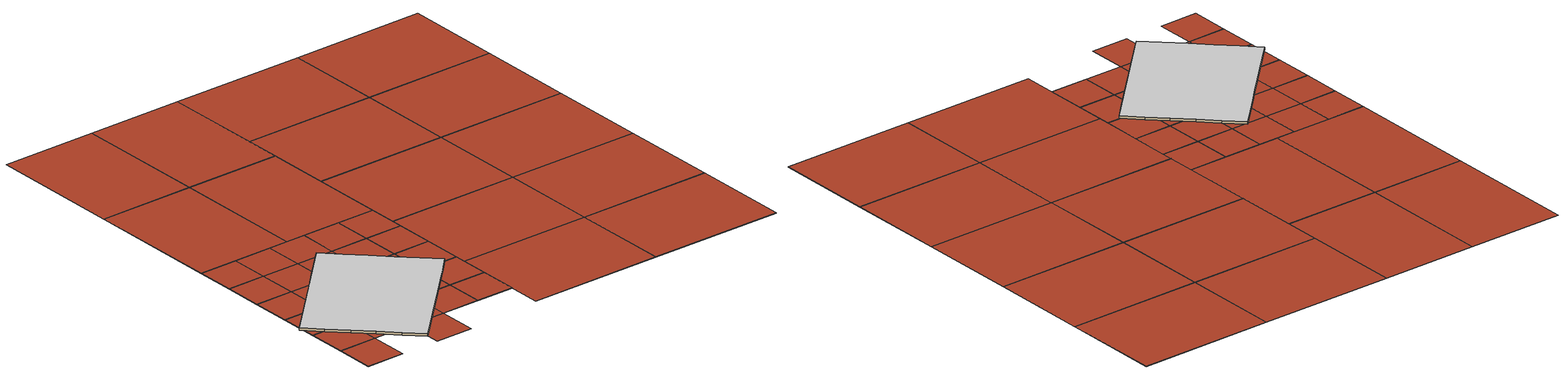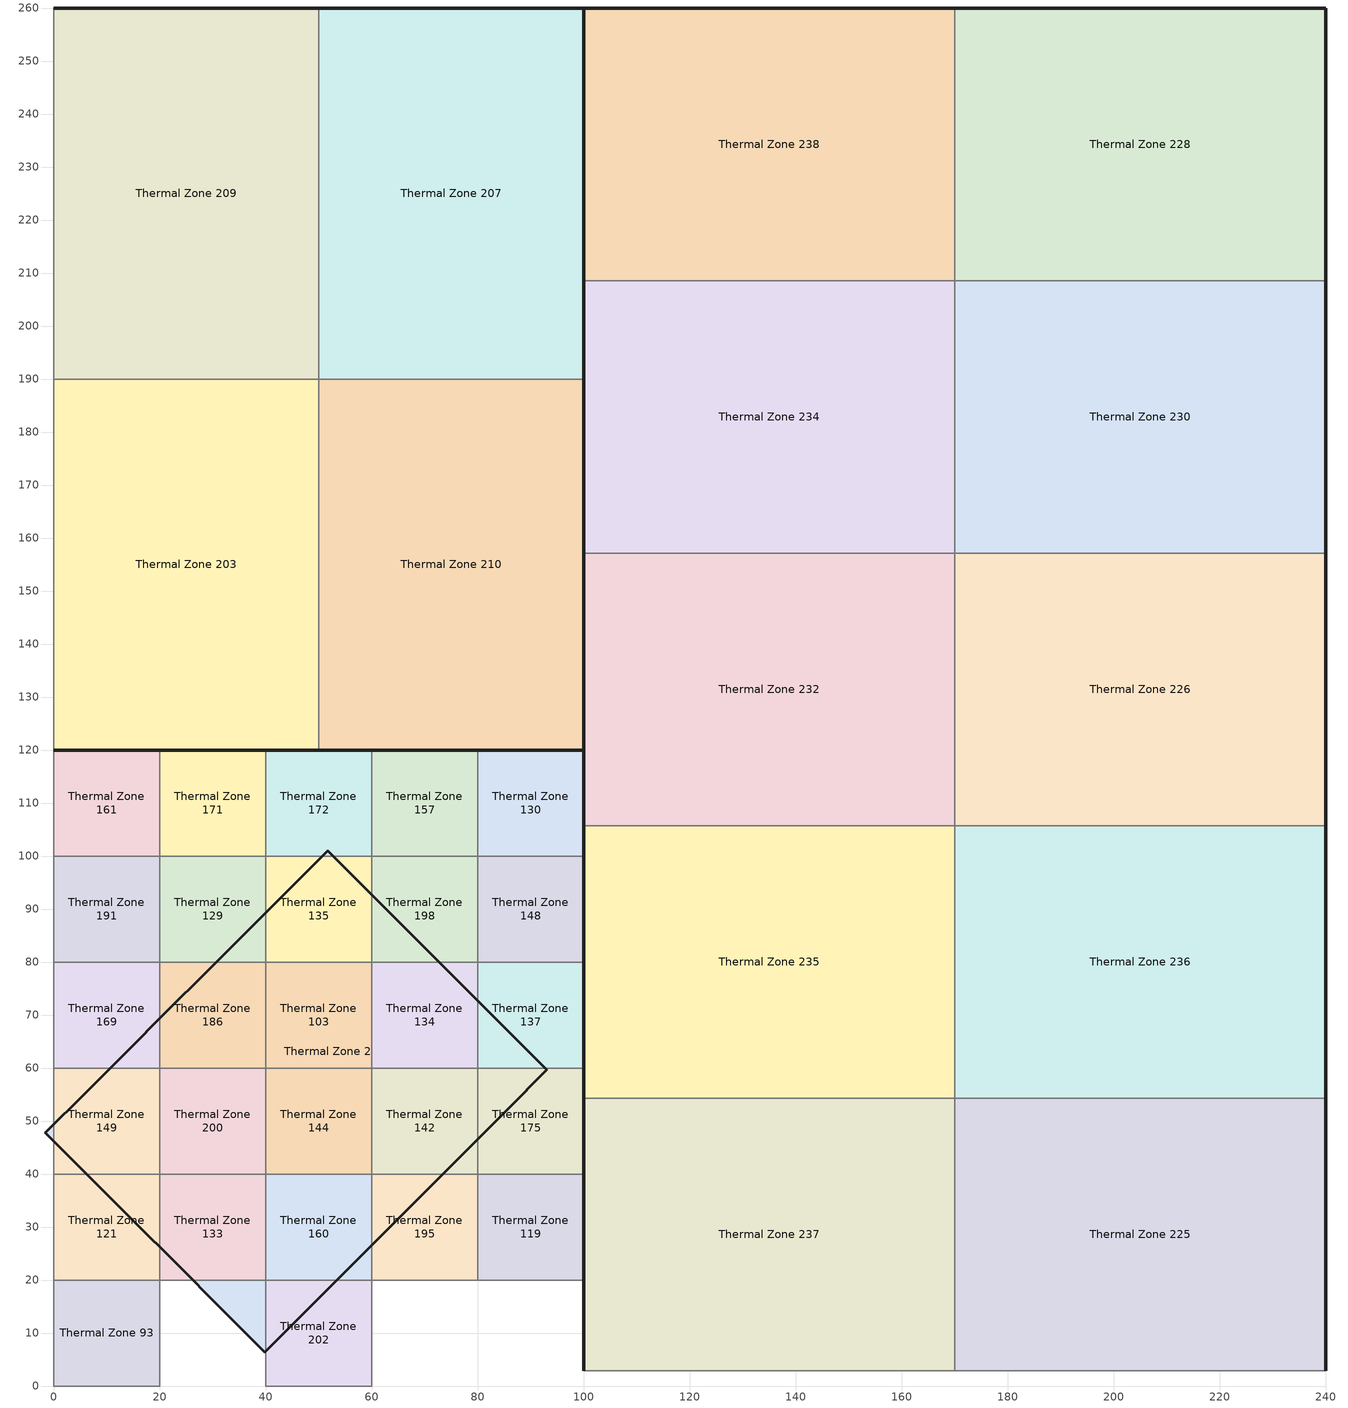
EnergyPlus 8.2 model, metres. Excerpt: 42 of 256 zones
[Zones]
Thermal Zone 103
 floor ground (ASHRAE 90.1-2004 ExtWall Mass ClimateZone 6): 40,80 60,80 60,60 40,60 z-0.1
 wall to Thermal Zone 135 (ASHRAE 90.1-2004 ExtWall Mass ClimateZone 6 Reversed): 60,80 40,80 z-0.1:0
 wall to Thermal Zone 134 (ASHRAE 90.1-2004 ExtWall Mass ClimateZone 6): 60,60 60,80 z-0.1:0
 wall to Thermal Zone 144 (ASHRAE 90.1-2004 ExtWall Mass ClimateZone 6): 40,60 60,60 z-0.1:0
 wall to Thermal Zone 186 (ASHRAE 90.1-2004 ExtWall Mass ClimateZone 6 Reversed): 40,80 40,60 z-0.1:0
 roof outside (ASHRAE 90.1-2004 ExtWall Mass ClimateZone 6): 40,60 60,60 60,80 40,80 z0
Thermal Zone 119
 floor ground (ASHRAE 90.1-2004 ExtWall Mass ClimateZone 6): 80,40 100,40 100,20 80,20 z-0.1
 wall outside (ASHRAE 90.1-2004 ExtWall Mass ClimateZone 6): 100,20 100,40 z-0.1:0
 wall to Thermal Zone 175 (ASHRAE 90.1-2004 ExtWall Mass ClimateZone 6 Reversed): 100,40 80,40 z-0.1:0
 wall to Thermal Zone 159 (ASHRAE 90.1-2004 ExtWall Mass ClimateZone 6): 80,20 100,20 z-0.1:0
 wall to Thermal Zone 195 (ASHRAE 90.1-2004 ExtWall Mass ClimateZone 6 Reversed): 80,40 80,20 z-0.1:0
 roof outside (ASHRAE 90.1-2004 ExtWall Mass ClimateZone 6): 80,20 100,20 100,40 80,40 z0
Thermal Zone 121
 floor ground (ASHRAE 90.1-2004 ExtWall Mass ClimateZone 6): 0,40 20,40 20,20 0,20 z-0.1
 wall to Thermal Zone 149 (ASHRAE 90.1-2004 ExtWall Mass ClimateZone 6 Reversed): 20,40 0,40 z-0.1:0
 wall to Thermal Zone 133 (ASHRAE 90.1-2004 ExtWall Mass ClimateZone 6): 20,20 20,40 z-0.1:0
 wall to Thermal Zone 93 (ASHRAE 90.1-2004 ExtWall Mass ClimateZone 6): 0,20 20,20 z-0.1:0
 wall to Thermal Zone 170 (ASHRAE 90.1-2004 ExtWall Mass ClimateZone 6 Reversed): 0,40 0,20 z-0.1:0
 roof outside (ASHRAE 90.1-2004 ExtWall Mass ClimateZone 6): 0,20 20,20 20,40 0,40 z0
Thermal Zone 129
 floor ground (ASHRAE 90.1-2004 ExtWall Mass ClimateZone 6): 20,100 40,100 40,80 20,80 z-0.1
 wall to Thermal Zone 171 (ASHRAE 90.1-2004 ExtWall Mass ClimateZone 6 Reversed): 40,100 20,100 z-0.1:0
 wall to Thermal Zone 135 (ASHRAE 90.1-2004 ExtWall Mass ClimateZone 6): 40,80 40,100 z-0.1:0
 wall to Thermal Zone 186 (ASHRAE 90.1-2004 ExtWall Mass ClimateZone 6): 20,80 40,80 z-0.1:0
 wall to Thermal Zone 191 (ASHRAE 90.1-2004 ExtWall Mass ClimateZone 6 Reversed): 20,100 20,80 z-0.1:0
 roof outside (ASHRAE 90.1-2004 ExtWall Mass ClimateZone 6): 20,80 40,80 40,100 20,100 z0
Thermal Zone 130
 floor ground (ASHRAE 90.1-2004 ExtWall Mass ClimateZone 6): 80,120 100,120 100,100 80,100 z-0.1
 wall outside (ASHRAE 90.1-2004 ExtWall Mass ClimateZone 6): 100,100 100,120 80,120 z-0.1:0
 wall to Thermal Zone 148 (ASHRAE 90.1-2004 ExtWall Mass ClimateZone 6): 80,100 100,100 z-0.1:0
 wall to Thermal Zone 157 (ASHRAE 90.1-2004 ExtWall Mass ClimateZone 6 Reversed): 80,120 80,100 z-0.1:0
 roof outside (ASHRAE 90.1-2004 ExtWall Mass ClimateZone 6): 80,100 100,100 100,120 80,120 z0
Thermal Zone 133
 floor ground (ASHRAE 90.1-2004 ExtWall Mass ClimateZone 6): 20,40 40,40 40,20 20,20 z-0.1
 wall to Thermal Zone 200 (ASHRAE 90.1-2004 ExtWall Mass ClimateZone 6 Reversed): 40,40 20,40 z-0.1:0
 wall to Thermal Zone 160 (ASHRAE 90.1-2004 ExtWall Mass ClimateZone 6): 40,20 40,40 z-0.1:0
 wall to Thermal Zone 154 (ASHRAE 90.1-2004 ExtWall Mass ClimateZone 6): 20,20 40,20 z-0.1:0
 roof outside (ASHRAE 90.1-2004 ExtWall Mass ClimateZone 6): 20,20 40,20 40,40 20,40 z0
Thermal Zone 134
 floor ground (ASHRAE 90.1-2004 ExtWall Mass ClimateZone 6): 60,80 80,80 80,60 60,60 z-0.1
 wall to Thermal Zone 198 (ASHRAE 90.1-2004 ExtWall Mass ClimateZone 6 Reversed): 80,80 60,80 z-0.1:0
 wall to Thermal Zone 137 (ASHRAE 90.1-2004 ExtWall Mass ClimateZone 6): 80,60 80,80 z-0.1:0
 wall to Thermal Zone 142 (ASHRAE 90.1-2004 ExtWall Mass ClimateZone 6): 60,60 80,60 z-0.1:0
 roof outside (ASHRAE 90.1-2004 ExtWall Mass ClimateZone 6): 60,60 80,60 80,80 60,80 z0
Thermal Zone 135
 floor ground (ASHRAE 90.1-2004 ExtWall Mass ClimateZone 6): 40,100 60,100 60,80 40,80 z-0.1
 wall to Thermal Zone 172 (ASHRAE 90.1-2004 ExtWall Mass ClimateZone 6 Reversed): 60,100 40,100 z-0.1:0
 wall to Thermal Zone 198 (ASHRAE 90.1-2004 ExtWall Mass ClimateZone 6): 60,80 60,100 z-0.1:0
 roof outside (ASHRAE 90.1-2004 ExtWall Mass ClimateZone 6): 40,80 60,80 60,100 40,100 z0
Thermal Zone 137
 floor ground (ASHRAE 90.1-2004 ExtWall Mass ClimateZone 6): 80,80 100,80 100,60 80,60 z-0.1
 wall outside (ASHRAE 90.1-2004 ExtWall Mass ClimateZone 6): 100,60 100,80 z-0.1:0
 wall to Thermal Zone 148 (ASHRAE 90.1-2004 ExtWall Mass ClimateZone 6 Reversed): 100,80 80,80 z-0.1:0
 wall to Thermal Zone 175 (ASHRAE 90.1-2004 ExtWall Mass ClimateZone 6): 80,60 100,60 z-0.1:0
 roof outside (ASHRAE 90.1-2004 ExtWall Mass ClimateZone 6): 80,60 100,60 100,80 80,80 z0
Thermal Zone 142
 floor ground (ASHRAE 90.1-2004 ExtWall Mass ClimateZone 6): 60,60 80,60 80,40 60,40 z-0.1
 wall to Thermal Zone 175 (ASHRAE 90.1-2004 ExtWall Mass ClimateZone 6): 80,40 80,60 z-0.1:0
 wall to Thermal Zone 195 (ASHRAE 90.1-2004 ExtWall Mass ClimateZone 6): 60,40 80,40 z-0.1:0
 wall to Thermal Zone 144 (ASHRAE 90.1-2004 ExtWall Mass ClimateZone 6 Reversed): 60,60 60,40 z-0.1:0
 roof outside (ASHRAE 90.1-2004 ExtWall Mass ClimateZone 6): 60,40 80,40 80,60 60,60 z0
Thermal Zone 144
 floor ground (ASHRAE 90.1-2004 ExtWall Mass ClimateZone 6): 40,60 60,60 60,40 40,40 z-0.1
 wall to Thermal Zone 160 (ASHRAE 90.1-2004 ExtWall Mass ClimateZone 6): 40,40 60,40 z-0.1:0
 wall to Thermal Zone 200 (ASHRAE 90.1-2004 ExtWall Mass ClimateZone 6 Reversed): 40,60 40,40 z-0.1:0
 roof outside (ASHRAE 90.1-2004 ExtWall Mass ClimateZone 6): 40,40 60,40 60,60 40,60 z0
Thermal Zone 148
 floor ground (ASHRAE 90.1-2004 ExtWall Mass ClimateZone 6): 80,100 100,100 100,80 80,80 z-0.1
 wall outside (ASHRAE 90.1-2004 ExtWall Mass ClimateZone 6): 100,80 100,100 z-0.1:0
 wall to Thermal Zone 198 (ASHRAE 90.1-2004 ExtWall Mass ClimateZone 6 Reversed): 80,100 80,80 z-0.1:0
 roof outside (ASHRAE 90.1-2004 ExtWall Mass ClimateZone 6): 80,80 100,80 100,100 80,100 z0
Thermal Zone 149
 floor ground (ASHRAE 90.1-2004 ExtWall Mass ClimateZone 6): 0,60 20,60 20,40 0,40 z-0.1
 wall to Thermal Zone 169 (ASHRAE 90.1-2004 ExtWall Mass ClimateZone 6 Reversed): 20,60 0,60 z-0.1:0
 wall to Thermal Zone 200 (ASHRAE 90.1-2004 ExtWall Mass ClimateZone 6): 20,40 20,60 z-0.1:0
 wall to Thermal Zone 158 (ASHRAE 90.1-2004 ExtWall Mass ClimateZone 6 Reversed): 0,60 0,40 z-0.1:0
 roof outside (ASHRAE 90.1-2004 ExtWall Mass ClimateZone 6): 0,40 20,40 20,60 0,60 z0
Thermal Zone 157
 floor ground (ASHRAE 90.1-2004 ExtWall Mass ClimateZone 6): 60,120 80,120 80,100 60,100 z-0.1
 wall outside (ASHRAE 90.1-2004 ExtWall Mass ClimateZone 6): 80,120 60,120 z-0.1:0
 wall to Thermal Zone 198 (ASHRAE 90.1-2004 ExtWall Mass ClimateZone 6): 60,100 80,100 z-0.1:0
 wall to Thermal Zone 172 (ASHRAE 90.1-2004 ExtWall Mass ClimateZone 6 Reversed): 60,120 60,100 z-0.1:0
 roof outside (ASHRAE 90.1-2004 ExtWall Mass ClimateZone 6): 60,100 80,100 80,120 60,120 z0
Thermal Zone 160
 floor ground (ASHRAE 90.1-2004 ExtWall Mass ClimateZone 6): 40,40 60,40 60,20 40,20 z-0.1
 wall to Thermal Zone 195 (ASHRAE 90.1-2004 ExtWall Mass ClimateZone 6): 60,20 60,40 z-0.1:0
 wall to Thermal Zone 202 (ASHRAE 90.1-2004 ExtWall Mass ClimateZone 6): 40,20 60,20 z-0.1:0
 roof outside (ASHRAE 90.1-2004 ExtWall Mass ClimateZone 6): 40,20 60,20 60,40 40,40 z0
Thermal Zone 161
 floor ground (ASHRAE 90.1-2004 ExtWall Mass ClimateZone 6): 0,120 20,120 20,100 0,100 z-0.1
 wall outside (ASHRAE 90.1-2004 ExtWall Mass ClimateZone 6): 20,120 0,120 z-0.1:0
 wall to Thermal Zone 171 (ASHRAE 90.1-2004 ExtWall Mass ClimateZone 6): 20,100 20,120 z-0.1:0
 wall to Thermal Zone 191 (ASHRAE 90.1-2004 ExtWall Mass ClimateZone 6): 0,100 20,100 z-0.1:0
 wall to Thermal Zone 128 (ASHRAE 90.1-2004 ExtWall Mass ClimateZone 6 Reversed): 0,120 0,100 z-0.1:0
 roof outside (ASHRAE 90.1-2004 ExtWall Mass ClimateZone 6): 0,100 20,100 20,120 0,120 z0
Thermal Zone 169
 floor ground (ASHRAE 90.1-2004 ExtWall Mass ClimateZone 6): 0,80 20,80 20,60 0,60 z-0.1
 wall to Thermal Zone 191 (ASHRAE 90.1-2004 ExtWall Mass ClimateZone 6 Reversed): 20,80 0,80 z-0.1:0
 wall to Thermal Zone 186 (ASHRAE 90.1-2004 ExtWall Mass ClimateZone 6): 20,60 20,80 z-0.1:0
 wall to Thermal Zone 124 (ASHRAE 90.1-2004 ExtWall Mass ClimateZone 6 Reversed): 0,80 0,60 z-0.1:0
 roof outside (ASHRAE 90.1-2004 ExtWall Mass ClimateZone 6): 0,60 20,60 20,80 0,80 z0
Thermal Zone 171
 floor ground (ASHRAE 90.1-2004 ExtWall Mass ClimateZone 6): 20,120 40,120 40,100 20,100 z-0.1
 wall outside (ASHRAE 90.1-2004 ExtWall Mass ClimateZone 6): 40,120 20,120 z-0.1:0
 wall to Thermal Zone 172 (ASHRAE 90.1-2004 ExtWall Mass ClimateZone 6): 40,100 40,120 z-0.1:0
 roof outside (ASHRAE 90.1-2004 ExtWall Mass ClimateZone 6): 20,100 40,100 40,120 20,120 z0
Thermal Zone 172
 floor ground (ASHRAE 90.1-2004 ExtWall Mass ClimateZone 6): 40,120 60,120 60,100 40,100 z-0.1
 wall outside (ASHRAE 90.1-2004 ExtWall Mass ClimateZone 6): 60,120 40,120 z-0.1:0
 roof outside (ASHRAE 90.1-2004 ExtWall Mass ClimateZone 6): 40,100 60,100 60,120 40,120 z0
Thermal Zone 175
 floor ground (ASHRAE 90.1-2004 ExtWall Mass ClimateZone 6): 80,60 100,60 100,40 80,40 z-0.1
 wall outside (ASHRAE 90.1-2004 ExtWall Mass ClimateZone 6): 100,40 100,60 z-0.1:0
 roof outside (ASHRAE 90.1-2004 ExtWall Mass ClimateZone 6): 80,40 100,40 100,60 80,60 z0
Thermal Zone 186
 floor ground (ASHRAE 90.1-2004 ExtWall Mass ClimateZone 6): 20,80 40,80 40,60 20,60 z-0.1
 wall to Thermal Zone 200 (ASHRAE 90.1-2004 ExtWall Mass ClimateZone 6): 20,60 40,60 z-0.1:0
 roof outside (ASHRAE 90.1-2004 ExtWall Mass ClimateZone 6): 20,60 40,60 40,80 20,80 z0
Thermal Zone 191
 floor ground (ASHRAE 90.1-2004 ExtWall Mass ClimateZone 6): 0,100 20,100 20,80 0,80 z-0.1
 wall to Thermal Zone 122 (ASHRAE 90.1-2004 ExtWall Mass ClimateZone 6 Reversed): 0,100 0,80 z-0.1:0
 roof outside (ASHRAE 90.1-2004 ExtWall Mass ClimateZone 6): 0,80 20,80 20,100 0,100 z0
Thermal Zone 195
 floor ground (ASHRAE 90.1-2004 ExtWall Mass ClimateZone 6): 60,40 80,40 80,20 60,20 z-0.1
 wall to Thermal Zone 111 (ASHRAE 90.1-2004 ExtWall Mass ClimateZone 6): 60,20 80,20 z-0.1:0
 roof outside (ASHRAE 90.1-2004 ExtWall Mass ClimateZone 6): 60,20 80,20 80,40 60,40 z0
Thermal Zone 198
 floor ground (ASHRAE 90.1-2004 ExtWall Mass ClimateZone 6): 60,100 80,100 80,80 60,80 z-0.1
 roof outside (ASHRAE 90.1-2004 ExtWall Mass ClimateZone 6): 60,80 80,80 80,100 60,100 z0
Thermal Zone 2
 floor ground (ASHRAE 90.1-2004 ExtWall Mass ClimateZone 6): 51.72,101 60,92.72 68.27,84.45 76.55,76.17 84.82,67.9 93.1,59.62 85.49,52.02 77.89,44.41 70.28,36.81 62.68,29.2 55.07,21.6 47.47,13.99 39.86,6.39 31.59,14.66 23.31,22.93 15.04,31.21 6.76,39.48 -1.51,47.76 6.09,55.36 13.7,62.97 21.3,70.57 28.91,78.18 36.51,85.79 44.12,93.39 z0
 wall outside (ASHRAE 90.1-2004 ExtWall Mass ClimateZone 6): 62.68,29.2 70.28,36.81 77.89,44.41 85.49,52.02 93.1,59.62 84.82,67.9 76.55,76.17 68.27,84.45 60,92.72 51.72,101 44.12,93.39 36.51,85.79 28.91,78.18 21.3,70.57 13.7,62.97 6.09,55.36 -1.51,47.76 6.76,39.48 15.04,31.21 23.31,22.93 31.59,14.66 39.86,6.39 47.47,13.99 55.07,21.6 62.68,29.2 z0:1.25
 ceiling to Thermal Zone 6 (ASHRAE 90.1-2004 ExtWall Mass ClimateZone 6): 44.12,93.39 36.51,85.79 28.91,78.18 21.3,70.57 13.7,62.97 6.09,55.36 -1.51,47.76 6.76,39.48 15.04,31.21 23.31,22.93 31.59,14.66 39.86,6.39 47.47,13.99 55.07,21.6 62.68,29.2 70.28,36.81 77.89,44.41 85.49,52.02 93.1,59.62 84.82,67.9 76.55,76.17 68.27,84.45 60,92.72 51.72,101 z1.25
Thermal Zone 200
 floor ground (ASHRAE 90.1-2004 ExtWall Mass ClimateZone 6): 20,60 40,60 40,40 20,40 z-0.1
 roof outside (ASHRAE 90.1-2004 ExtWall Mass ClimateZone 6): 20,40 40,40 40,60 20,60 z0
Thermal Zone 202
 floor ground (ASHRAE 90.1-2004 ExtWall Mass ClimateZone 6): 40,20 60,20 60,0 40,0 z-0.1
 wall to Thermal Zone 111 (ASHRAE 90.1-2004 ExtWall Mass ClimateZone 6): 60,0 60,20 z-0.1:0
 wall to Thermal Zone 127 (ASHRAE 90.1-2004 ExtWall Mass ClimateZone 6): 40,0 60,0 z-0.1:0
 wall to Thermal Zone 154 (ASHRAE 90.1-2004 ExtWall Mass ClimateZone 6 Reversed): 40,20 40,0 z-0.1:0
 roof outside (ASHRAE 90.1-2004 ExtWall Mass ClimateZone 6): 40,0 60,0 60,20 40,20 z0
Thermal Zone 203
 floor ground (ASHRAE 90.1-2004 ExtWall Mass ClimateZone 6): 0,190 50,190 50,120 0,120 z-0.1
 wall outside (ASHRAE 90.1-2004 ExtWall Mass ClimateZone 6): 0,120 50,120 z-0.1:0
 wall to Thermal Zone 209 (ASHRAE 90.1-2004 ExtWall Mass ClimateZone 6 Reversed): 50,190 0,190 z-0.1:0
 wall to Thermal Zone 210 (ASHRAE 90.1-2004 ExtWall Mass ClimateZone 6): 50,120 50,190 z-0.1:0
 wall to Thermal Zone 206 (ASHRAE 90.1-2004 ExtWall Mass ClimateZone 6 Reversed): 0,190 0,120 z-0.1:0
 roof outside (ASHRAE 90.1-2004 ExtWall Mass ClimateZone 6): 0,120 50,120 50,190 0,190 z0
Thermal Zone 207
 floor ground (ASHRAE 90.1-2004 ExtWall Mass ClimateZone 6): 50,260 100,260 100,190 50,190 z-0.1
 wall outside (ASHRAE 90.1-2004 ExtWall Mass ClimateZone 6): 100,190 100,260 50,260 z-0.1:0
 wall to Thermal Zone 210 (ASHRAE 90.1-2004 ExtWall Mass ClimateZone 6): 50,190 100,190 z-0.1:0
 wall to Thermal Zone 209 (ASHRAE 90.1-2004 ExtWall Mass ClimateZone 6 Reversed): 50,260 50,190 z-0.1:0
 roof outside (ASHRAE 90.1-2004 ExtWall Mass ClimateZone 6): 50,190 100,190 100,260 50,260 z0
Thermal Zone 209
 floor ground (ASHRAE 90.1-2004 ExtWall Mass ClimateZone 6): 0,260 50,260 50,190 0,190 z-0.1
 wall outside (ASHRAE 90.1-2004 ExtWall Mass ClimateZone 6): 50,260 0,260 z-0.1:0
 wall to Thermal Zone 204 (ASHRAE 90.1-2004 ExtWall Mass ClimateZone 6 Reversed): 0,260 0,190 z-0.1:0
 roof outside (ASHRAE 90.1-2004 ExtWall Mass ClimateZone 6): 0,190 50,190 50,260 0,260 z0
Thermal Zone 210
 floor ground (ASHRAE 90.1-2004 ExtWall Mass ClimateZone 6): 50,190 100,190 100,120 50,120 z-0.1
 wall outside (ASHRAE 90.1-2004 ExtWall Mass ClimateZone 6): 50,120 100,120 100,190 z-0.1:0
 roof outside (ASHRAE 90.1-2004 ExtWall Mass ClimateZone 6): 50,120 100,120 100,190 50,190 z0
Thermal Zone 225
 floor ground (ASHRAE 90.1-2004 ExtWall Mass ClimateZone 6): 170,54.29 240,54.29 240,2.86 170,2.86 z-0.1
 wall outside (ASHRAE 90.1-2004 ExtWall Mass ClimateZone 6): 240,2.86 240,54.29 z-0.1:0
 wall to Thermal Zone 236 (ASHRAE 90.1-2004 ExtWall Mass ClimateZone 6 Reversed): 240,54.29 170,54.29 z-0.1:0
 wall to Thermal Zone 227 (ASHRAE 90.1-2004 ExtWall Mass ClimateZone 6): 170,2.86 240,2.86 z-0.1:0
 wall to Thermal Zone 237 (ASHRAE 90.1-2004 ExtWall Mass ClimateZone 6 Reversed): 170,54.29 170,2.86 z-0.1:0
 roof outside (ASHRAE 90.1-2004 ExtWall Mass ClimateZone 6): 170,2.86 240,2.86 240,54.29 170,54.29 z0
Thermal Zone 226
 floor ground (ASHRAE 90.1-2004 ExtWall Mass ClimateZone 6): 170,157.14 240,157.14 240,105.71 170,105.71 z-0.1
 wall outside (ASHRAE 90.1-2004 ExtWall Mass ClimateZone 6): 240,105.71 240,157.14 z-0.1:0
 wall to Thermal Zone 230 (ASHRAE 90.1-2004 ExtWall Mass ClimateZone 6 Reversed): 240,157.14 170,157.14 z-0.1:0
 wall to Thermal Zone 236 (ASHRAE 90.1-2004 ExtWall Mass ClimateZone 6): 170,105.71 240,105.71 z-0.1:0
 wall to Thermal Zone 232 (ASHRAE 90.1-2004 ExtWall Mass ClimateZone 6 Reversed): 170,157.14 170,105.71 z-0.1:0
 roof outside (ASHRAE 90.1-2004 ExtWall Mass ClimateZone 6): 170,105.71 240,105.71 240,157.14 170,157.14 z0
Thermal Zone 228
 floor ground (ASHRAE 90.1-2004 ExtWall Mass ClimateZone 6): 170,260 240,260 240,208.57 170,208.57 z-0.1
 wall outside (ASHRAE 90.1-2004 ExtWall Mass ClimateZone 6): 240,208.57 240,260 170,260 z-0.1:0
 wall to Thermal Zone 230 (ASHRAE 90.1-2004 ExtWall Mass ClimateZone 6): 170,208.57 240,208.57 z-0.1:0
 wall to Thermal Zone 238 (ASHRAE 90.1-2004 ExtWall Mass ClimateZone 6 Reversed): 170,260 170,208.57 z-0.1:0
 roof outside (ASHRAE 90.1-2004 ExtWall Mass ClimateZone 6): 170,208.57 240,208.57 240,260 170,260 z0
Thermal Zone 230
 floor ground (ASHRAE 90.1-2004 ExtWall Mass ClimateZone 6): 170,208.57 240,208.57 240,157.14 170,157.14 z-0.1
 wall outside (ASHRAE 90.1-2004 ExtWall Mass ClimateZone 6): 240,157.14 240,208.57 z-0.1:0
 wall to Thermal Zone 234 (ASHRAE 90.1-2004 ExtWall Mass ClimateZone 6 Reversed): 170,208.57 170,157.14 z-0.1:0
 roof outside (ASHRAE 90.1-2004 ExtWall Mass ClimateZone 6): 170,157.14 240,157.14 240,208.57 170,208.57 z0
Thermal Zone 232
 floor ground (ASHRAE 90.1-2004 ExtWall Mass ClimateZone 6): 100,157.14 170,157.14 170,105.71 100,105.71 z-0.1
 wall outside (ASHRAE 90.1-2004 ExtWall Mass ClimateZone 6): 100,157.14 100,105.71 z-0.1:0
 wall to Thermal Zone 234 (ASHRAE 90.1-2004 ExtWall Mass ClimateZone 6 Reversed): 170,157.14 100,157.14 z-0.1:0
 wall to Thermal Zone 235 (ASHRAE 90.1-2004 ExtWall Mass ClimateZone 6): 100,105.71 170,105.71 z-0.1:0
 roof outside (ASHRAE 90.1-2004 ExtWall Mass ClimateZone 6): 100,105.71 170,105.71 170,157.14 100,157.14 z0
Thermal Zone 234
 floor ground (ASHRAE 90.1-2004 ExtWall Mass ClimateZone 6): 100,208.57 170,208.57 170,157.14 100,157.14 z-0.1
 wall outside (ASHRAE 90.1-2004 ExtWall Mass ClimateZone 6): 100,208.57 100,157.14 z-0.1:0
 wall to Thermal Zone 238 (ASHRAE 90.1-2004 ExtWall Mass ClimateZone 6 Reversed): 170,208.57 100,208.57 z-0.1:0
 roof outside (ASHRAE 90.1-2004 ExtWall Mass ClimateZone 6): 100,157.14 170,157.14 170,208.57 100,208.57 z0
Thermal Zone 235
 floor ground (ASHRAE 90.1-2004 ExtWall Mass ClimateZone 6): 100,105.71 170,105.71 170,54.29 100,54.29 z-0.1
 wall outside (ASHRAE 90.1-2004 ExtWall Mass ClimateZone 6): 100,105.71 100,54.29 z-0.1:0
 wall to Thermal Zone 236 (ASHRAE 90.1-2004 ExtWall Mass ClimateZone 6): 170,54.29 170,105.71 z-0.1:0
 wall to Thermal Zone 237 (ASHRAE 90.1-2004 ExtWall Mass ClimateZone 6): 100,54.29 170,54.29 z-0.1:0
 roof outside (ASHRAE 90.1-2004 ExtWall Mass ClimateZone 6): 100,54.29 170,54.29 170,105.71 100,105.71 z0
Thermal Zone 236
 floor ground (ASHRAE 90.1-2004 ExtWall Mass ClimateZone 6): 170,105.71 240,105.71 240,54.29 170,54.29 z-0.1
 wall outside (ASHRAE 90.1-2004 ExtWall Mass ClimateZone 6): 240,54.29 240,105.71 z-0.1:0
 roof outside (ASHRAE 90.1-2004 ExtWall Mass ClimateZone 6): 170,54.29 240,54.29 240,105.71 170,105.71 z0
Thermal Zone 237
 floor ground (ASHRAE 90.1-2004 ExtWall Mass ClimateZone 6): 100,54.29 170,54.29 170,2.86 100,2.86 z-0.1
 wall outside (ASHRAE 90.1-2004 ExtWall Mass ClimateZone 6): 100,54.29 100,2.86 z-0.1:0
 wall to Thermal Zone 233 (ASHRAE 90.1-2004 ExtWall Mass ClimateZone 6): 100,2.86 170,2.86 z-0.1:0
 roof outside (ASHRAE 90.1-2004 ExtWall Mass ClimateZone 6): 100,2.86 170,2.86 170,54.29 100,54.29 z0
Thermal Zone 238
 floor ground (ASHRAE 90.1-2004 ExtWall Mass ClimateZone 6): 100,260 170,260 170,208.57 100,208.57 z-0.1
 wall outside (ASHRAE 90.1-2004 ExtWall Mass ClimateZone 6): 170,260 100,260 100,208.57 z-0.1:0
 roof outside (ASHRAE 90.1-2004 ExtWall Mass ClimateZone 6): 100,208.57 170,208.57 170,260 100,260 z0
Thermal Zone 93
 floor ground (ASHRAE 90.1-2004 ExtWall Mass ClimateZone 6): 0,20 20,20 20,0 0,0 z-0.1
 wall to Thermal Zone 154 (ASHRAE 90.1-2004 ExtWall Mass ClimateZone 6): 20,0 20,20 z-0.1:0
 wall to Thermal Zone 114 (ASHRAE 90.1-2004 ExtWall Mass ClimateZone 6): 0,0 20,0 z-0.1:0
 wall to Thermal Zone 201 (ASHRAE 90.1-2004 ExtWall Mass ClimateZone 6 Reversed): 0,20 0,0 z-0.1:0
 roof outside (ASHRAE 90.1-2004 ExtWall Mass ClimateZone 6): 0,0 20,0 20,20 0,20 z0
[Building]
Building 1: North Axis {deg}=0; Solar Distribution=FullExteriorWithReflections
[Material] Thermal Absorptance=0.9
Name | Roughness | Thickness {m} | Conductivity {W/m-K} | Density {kg/m3} | Specific Heat {J/kg-K} | Solar Absorptance | Visible Absorptance
1/2IN Gypsum | Smooth | 0.0127 | 0.16 | 784.9 | 830 | 0.4 | 0.4
1IN Stucco | Smooth | 0.0253 | 0.6918 | 1858 | 837 | 0.92 | 0.92
8IN CONCRETE HW RefBldg | Rough | 0.2032 | 1.311 | 2240 | 836.8 | 0.7 | 0.7
Mass NonRes Wall Insulation-1.69 | MediumRough | 0.0623673 | 0.049 | 265 | 836.8 | 0.7 | 0.7
[Construction]
ASHRAE 90.1-2004 ExtWall Mass ClimateZone 6: 1IN Stucco, 8IN CONCRETE HW RefBldg, Mass NonRes Wall Insulation-1.69, 1/2IN Gypsum
ASHRAE 90.1-2004 ExtWall Mass ClimateZone 6 Reversed: 1/2IN Gypsum, Mass NonRes Wall Insulation-1.69, 8IN CONCRETE HW RefBldg, 1IN Stucco
[Zone]
Thermal Zone 103; Thermal Zone 119; Thermal Zone 121; Thermal Zone 129; Thermal Zone 130; Thermal Zone 133; Thermal Zone 134; Thermal Zone 135; Thermal Zone 137; Thermal Zone 142; Thermal Zone 144; Thermal Zone 148; Thermal Zone 149; Thermal Zone 157; Thermal Zone 160; Thermal Zone 161; Thermal Zone 169; Thermal Zone 171; Thermal Zone 172; Thermal Zone 175; Thermal Zone 186; Thermal Zone 191; Thermal Zone 195; Thermal Zone 198; Thermal Zone 2; Thermal Zone 200; Thermal Zone 202; Thermal Zone 203; Thermal Zone 207; Thermal Zone 209; Thermal Zone 210; Thermal Zone 225; Thermal Zone 226; Thermal Zone 228; Thermal Zone 230; Thermal Zone 232; Thermal Zone 234; Thermal Zone 235; Thermal Zone 236; Thermal Zone 237; Thermal Zone 238; Thermal Zone 93
